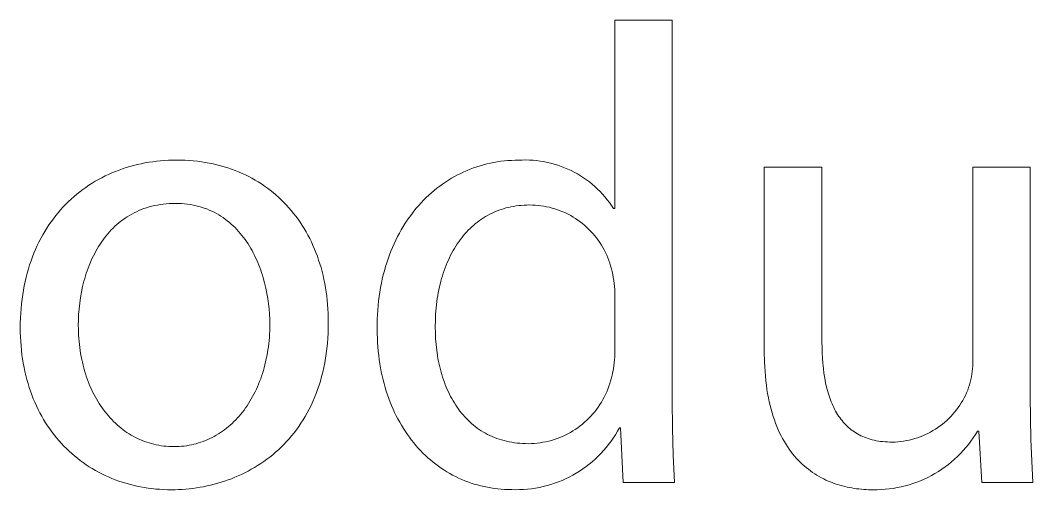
# Model space of a CAD drawing. Header units: millimetres. Extents: x 1102 to 5170, y 19 to 2862.
# Drawn here: x 3704.4 to 3767.7, y 198.1 to 227.5 of the extents above; entities that cross this region are included whole.
import ezdxf

# ---------------------------------------------------------------- set-up
doc = ezdxf.new("R2010")
doc.units = ezdxf.units.MM
doc.header["$MEASUREMENT"] = 0
doc.layers.add('Domyślny', color=7, linetype='Continuous', true_color=0x000000)

msp = doc.modelspace()

# ---------------------------------------------------------------- linework, layer by layer
at = {"layer": 'Domyślny', "color": 18, "lineweight": 15, "true_color": 0x000000}
for p, q in [((3741.585, 215.686), (3741.585, 227.458)), ((3741.585, 227.458), (3745.175, 227.458)), ((3745.175, 227.458), (3745.175, 203.643)), ((3711.492, 218.373), (3711.726, 218.431)), ((3711.726, 218.431), (3711.963, 218.484)), ((3711.963, 218.484), (3712.201, 218.531)), ((3712.201, 218.531), (3712.442, 218.573)), ((3712.442, 218.573), (3712.686, 218.61)), ((3712.686, 218.61), (3712.931, 218.64)), ((3712.931, 218.64), (3713.178, 218.666)), ((3713.178, 218.666), (3713.427, 218.685)), ((3713.427, 218.685), (3713.678, 218.7)), ((3713.678, 218.7), (3713.931, 218.708)), ((3713.931, 218.708), (3714.185, 218.711)), ((3714.185, 218.711), (3714.449, 218.708)), ((3714.449, 218.708), (3714.711, 218.699)), ((3714.711, 218.699), (3714.969, 218.684)), ((3714.969, 218.684), (3715.225, 218.663)), ((3715.225, 218.663), (3715.478, 218.636)), ((3715.478, 218.636), (3715.728, 218.604)), ((3715.728, 218.604), (3715.975, 218.566)), ((3715.975, 218.566), (3716.218, 218.522)), ((3716.218, 218.522), (3716.459, 218.473)), ((3716.459, 218.473), (3716.697, 218.418)), ((3733.377, 218.417), (3733.589, 218.472)), ((3733.589, 218.472), (3733.803, 218.521)), ((3733.803, 218.521), (3734.019, 218.564)), ((3734.019, 218.564), (3734.236, 218.602)), ((3734.236, 218.602), (3734.455, 218.634)), ((3734.455, 218.634), (3734.675, 218.66)), ((3734.675, 218.66), (3734.897, 218.68)), ((3734.897, 218.68), (3735.12, 218.695)), ((3735.12, 218.695), (3735.345, 218.704)), ((3735.345, 218.704), (3735.57, 218.707)), ((3735.57, 218.707), (3735.795, 218.716)), ((3735.795, 218.716), (3736.02, 218.718)), ((3736.02, 218.718), (3736.245, 218.713)), ((3736.245, 218.713), (3736.47, 218.699)), ((3736.47, 218.699), (3736.694, 218.678)), ((3736.694, 218.678), (3736.918, 218.649)), ((3736.918, 218.649), (3737.14, 218.613)), ((3737.14, 218.613), (3737.361, 218.569)), ((3737.361, 218.569), (3737.58, 218.517)), ((3737.58, 218.517), (3737.798, 218.458)), ((3737.798, 218.458), (3738.013, 218.392)), ((3709.713, 217.716), (3709.926, 217.817)), ((3709.926, 217.817), (3710.141, 217.912)), ((3710.141, 217.912), (3710.36, 218.002)), ((3710.36, 218.002), (3710.581, 218.087)), ((3710.581, 218.087), (3710.805, 218.167)), ((3710.805, 218.167), (3711.031, 218.241)), ((3711.031, 218.241), (3711.26, 218.31)), ((3711.26, 218.31), (3711.492, 218.373)), ((3716.697, 218.418), (3716.932, 218.357)), ((3716.932, 218.357), (3717.163, 218.291)), ((3717.163, 218.291), (3717.391, 218.22)), ((3717.391, 218.22), (3717.616, 218.143)), ((3717.616, 218.143), (3717.838, 218.061)), ((3717.838, 218.061), (3718.056, 217.973)), ((3718.056, 217.973), (3718.271, 217.881)), ((3718.271, 217.881), (3718.482, 217.783)), ((3731.753, 217.783), (3731.948, 217.881)), ((3731.948, 217.881), (3732.146, 217.974)), ((3732.146, 217.974), (3732.346, 218.061)), ((3732.346, 218.061), (3732.548, 218.143)), ((3732.548, 218.143), (3732.752, 218.22)), ((3732.752, 218.22), (3732.958, 218.291)), ((3732.958, 218.291), (3733.167, 218.357)), ((3733.167, 218.357), (3733.377, 218.417)), ((3738.013, 218.392), (3738.225, 218.318)), ((3738.225, 218.318), (3738.436, 218.237)), ((3738.436, 218.237), (3738.643, 218.149)), ((3738.643, 218.149), (3738.847, 218.053)), ((3738.847, 218.053), (3739.048, 217.951)), ((3739.048, 217.951), (3739.245, 217.842)), ((3739.245, 217.842), (3739.438, 217.727)), ((3750.932, 206.721), (3750.932, 218.262)), ((3750.932, 218.262), (3754.536, 218.262)), ((3754.536, 218.262), (3754.536, 207.344)), ((3763.978, 206.165), (3763.978, 218.262)), ((3763.978, 218.262), (3767.554, 218.262)), ((3767.554, 218.262), (3767.554, 203.916)), ((3708.697, 217.136), (3708.894, 217.263)), ((3708.894, 217.263), (3709.094, 217.384)), ((3709.094, 217.384), (3709.297, 217.5)), ((3709.297, 217.5), (3709.504, 217.61)), ((3709.504, 217.61), (3709.713, 217.716)), ((3718.482, 217.783), (3718.69, 217.68)), ((3718.69, 217.68), (3718.894, 217.572)), ((3718.894, 217.572), (3719.094, 217.459)), ((3719.094, 217.459), (3719.291, 217.341)), ((3719.291, 217.341), (3719.485, 217.218)), ((3719.485, 217.218), (3719.674, 217.09)), ((3730.638, 217.084), (3730.817, 217.214)), ((3730.817, 217.214), (3730.998, 217.338)), ((3730.998, 217.338), (3731.183, 217.457)), ((3731.183, 217.457), (3731.371, 217.571)), ((3731.371, 217.571), (3731.561, 217.679)), ((3731.561, 217.679), (3731.753, 217.783)), ((3739.438, 217.727), (3739.627, 217.604)), ((3739.627, 217.604), (3739.812, 217.476)), ((3739.812, 217.476), (3739.992, 217.341)), ((3739.992, 217.341), (3740.168, 217.2)), ((3740.168, 217.2), (3740.339, 217.053)), ((3707.767, 216.43), (3707.945, 216.581)), ((3707.945, 216.581), (3708.128, 216.728)), ((3708.128, 216.728), (3708.314, 216.869)), ((3708.314, 216.869), (3708.504, 217.005)), ((3708.504, 217.005), (3708.697, 217.136)), ((3719.674, 217.09), (3719.86, 216.957)), ((3719.86, 216.957), (3720.042, 216.82)), ((3720.042, 216.82), (3720.22, 216.678)), ((3720.22, 216.678), (3720.394, 216.531)), ((3720.394, 216.531), (3720.564, 216.38)), ((3729.952, 216.517), (3730.119, 216.666)), ((3730.119, 216.666), (3730.288, 216.811)), ((3730.288, 216.811), (3730.461, 216.95)), ((3730.461, 216.95), (3730.638, 217.084)), ((3740.339, 217.053), (3740.504, 216.9)), ((3740.504, 216.9), (3740.664, 216.742)), ((3740.664, 216.742), (3740.819, 216.578)), ((3740.819, 216.578), (3740.968, 216.409)), ((3707.089, 215.777), (3707.253, 215.947)), ((3707.253, 215.947), (3707.42, 216.113)), ((3707.42, 216.113), (3707.591, 216.274)), ((3707.591, 216.274), (3707.767, 216.43)), ((3712.978, 215.902), (3712.802, 215.867)), ((3713.157, 215.932), (3712.978, 215.902)), ((3713.339, 215.957), (3713.157, 215.932)), ((3713.525, 215.976), (3713.339, 215.957)), ((3713.715, 215.99), (3713.525, 215.976)), ((3713.908, 215.999), (3713.715, 215.99)), ((3714.104, 216.001), (3713.908, 215.999)), ((3714.301, 215.998), (3714.104, 216.001)), ((3714.494, 215.989), (3714.301, 215.998)), ((3714.683, 215.974), (3714.494, 215.989)), ((3714.869, 215.953), (3714.683, 215.974)), ((3715.051, 215.927), (3714.869, 215.953)), ((3715.229, 215.894), (3715.051, 215.927)), ((3715.404, 215.857), (3715.229, 215.894)), ((3720.564, 216.38), (3720.73, 216.224)), ((3720.73, 216.224), (3720.892, 216.063)), ((3720.892, 216.063), (3721.05, 215.898)), ((3721.05, 215.898), (3721.204, 215.729)), ((3729.318, 215.87), (3729.472, 216.039)), ((3729.472, 216.039), (3729.628, 216.203)), ((3729.628, 216.203), (3729.788, 216.363)), ((3729.788, 216.363), (3729.952, 216.517)), ((3736.075, 215.9), (3735.905, 215.893)), ((3736.247, 215.903), (3736.075, 215.9)), ((3736.427, 215.9), (3736.247, 215.903)), ((3736.606, 215.892), (3736.427, 215.9)), ((3740.968, 216.409), (3741.111, 216.235)), ((3741.111, 216.235), (3741.248, 216.057)), ((3741.248, 216.057), (3741.379, 215.874)), ((3706.624, 215.236), (3706.775, 215.421)), ((3706.775, 215.421), (3706.93, 215.601)), ((3706.93, 215.601), (3707.089, 215.777)), ((3711.373, 215.333), (3711.23, 215.252)), ((3711.518, 215.411), (3711.373, 215.333)), ((3711.667, 215.484), (3711.518, 215.411)), ((3711.819, 215.553), (3711.667, 215.484)), ((3711.974, 215.617), (3711.819, 215.553)), ((3712.133, 215.676), (3711.974, 215.617)), ((3712.295, 215.731), (3712.133, 215.676)), ((3712.461, 215.781), (3712.295, 215.731)), ((3712.63, 215.827), (3712.461, 215.781)), ((3712.802, 215.867), (3712.63, 215.827)), ((3715.575, 215.813), (3715.404, 215.857)), ((3715.743, 215.765), (3715.575, 215.813)), ((3715.906, 215.711), (3715.743, 215.765)), ((3716.067, 215.653), (3715.906, 215.711)), ((3716.224, 215.589), (3716.067, 215.653)), ((3716.377, 215.521), (3716.224, 215.589)), ((3716.527, 215.448), (3716.377, 215.521)), ((3716.673, 215.371), (3716.527, 215.448)), ((3716.816, 215.289), (3716.673, 215.371)), ((3716.955, 215.203), (3716.816, 215.289)), ((3721.204, 215.729), (3721.353, 215.555)), ((3721.353, 215.555), (3721.499, 215.377)), ((3721.499, 215.377), (3721.64, 215.195)), ((3728.742, 215.147), (3728.88, 215.335)), ((3728.88, 215.335), (3729.023, 215.518)), ((3729.023, 215.518), (3729.169, 215.697)), ((3729.169, 215.697), (3729.318, 215.87)), ((3733.766, 215.324), (3733.632, 215.252)), ((3733.904, 215.392), (3733.766, 215.324)), ((3734.044, 215.457), (3733.904, 215.392)), ((3734.186, 215.517), (3734.044, 215.457)), ((3734.33, 215.573), (3734.186, 215.517)), ((3734.477, 215.624), (3734.33, 215.573)), ((3734.627, 215.672), (3734.477, 215.624)), ((3734.778, 215.715), (3734.627, 215.672)), ((3734.932, 215.754), (3734.778, 215.715)), ((3735.089, 215.788), (3734.932, 215.754)), ((3735.248, 215.818), (3735.089, 215.788)), ((3735.409, 215.844), (3735.248, 215.818)), ((3735.572, 215.865), (3735.409, 215.844)), ((3735.737, 215.881), (3735.572, 215.865)), ((3735.905, 215.893), (3735.737, 215.881)), ((3736.784, 215.877), (3736.606, 215.892)), ((3736.962, 215.856), (3736.784, 215.877)), ((3737.14, 215.829), (3736.962, 215.856)), ((3737.316, 215.797), (3737.14, 215.829)), ((3737.491, 215.758), (3737.316, 215.797)), ((3737.665, 215.713), (3737.491, 215.758)), ((3737.837, 215.662), (3737.665, 215.713)), ((3738.007, 215.606), (3737.837, 215.662)), ((3738.175, 215.544), (3738.007, 215.606)), ((3738.341, 215.476), (3738.175, 215.544)), ((3738.504, 215.402), (3738.341, 215.476)), ((3738.665, 215.323), (3738.504, 215.402)), ((3738.823, 215.239), (3738.665, 215.323)), ((3741.379, 215.874), (3741.504, 215.686)), ((3741.504, 215.686), (3741.585, 215.686)), ((3706.063, 214.448), (3706.197, 214.652)), ((3706.197, 214.652), (3706.335, 214.851)), ((3706.335, 214.851), (3706.477, 215.046)), ((3706.477, 215.046), (3706.624, 215.236)), ((3710.446, 214.678), (3710.326, 214.57)), ((3710.568, 214.784), (3710.446, 214.678)), ((3710.694, 214.885), (3710.568, 214.784)), ((3710.823, 214.983), (3710.694, 214.885)), ((3710.956, 215.076), (3710.823, 214.983)), ((3711.091, 215.166), (3710.956, 215.076)), ((3711.23, 215.252), (3711.091, 215.166)), ((3717.091, 215.112), (3716.955, 215.203)), ((3717.223, 215.018), (3717.091, 215.112)), ((3717.353, 214.92), (3717.223, 215.018)), ((3717.479, 214.817), (3717.353, 214.92)), ((3717.601, 214.711), (3717.479, 214.817)), ((3717.72, 214.602), (3717.601, 214.711)), ((3721.64, 215.195), (3721.777, 215.008)), ((3721.777, 215.008), (3721.909, 214.818)), ((3721.909, 214.818), (3722.037, 214.623)), ((3728.35, 214.556), (3728.477, 214.758)), ((3728.477, 214.758), (3728.607, 214.955)), ((3728.607, 214.955), (3728.742, 215.147)), ((3732.758, 214.64), (3732.643, 214.537)), ((3732.875, 214.738), (3732.758, 214.64)), ((3732.995, 214.833), (3732.875, 214.738)), ((3733.117, 214.925), (3732.995, 214.833)), ((3733.242, 215.012), (3733.117, 214.925)), ((3733.369, 215.096), (3733.242, 215.012)), ((3733.499, 215.176), (3733.369, 215.096)), ((3733.632, 215.252), (3733.499, 215.176)), ((3738.978, 215.149), (3738.823, 215.239)), ((3739.13, 215.054), (3738.978, 215.149)), ((3739.279, 214.954), (3739.13, 215.054)), ((3739.424, 214.849), (3739.279, 214.954)), ((3739.566, 214.738), (3739.424, 214.849)), ((3739.703, 214.624), (3739.566, 214.738)), ((3705.691, 213.809), (3705.81, 214.027)), ((3705.81, 214.027), (3705.934, 214.24)), ((3705.934, 214.24), (3706.063, 214.448)), ((3709.88, 214.102), (3709.777, 213.976)), ((3709.987, 214.224), (3709.88, 214.102)), ((3710.097, 214.342), (3709.987, 214.224)), ((3710.21, 214.458), (3710.097, 214.342)), ((3710.326, 214.57), (3710.21, 214.458)), ((3717.836, 214.488), (3717.72, 214.602)), ((3717.949, 214.372), (3717.836, 214.488)), ((3718.058, 214.252), (3717.949, 214.372)), ((3718.164, 214.129), (3718.058, 214.252)), ((3718.267, 214.003), (3718.164, 214.129)), ((3718.367, 213.874), (3718.267, 214.003)), ((3722.037, 214.623), (3722.161, 214.424)), ((3722.161, 214.424), (3722.28, 214.221)), ((3722.28, 214.221), (3722.394, 214.014)), ((3722.394, 214.014), (3722.504, 213.803)), ((3727.995, 213.924), (3728.109, 214.139)), ((3728.109, 214.139), (3728.228, 214.35)), ((3728.228, 214.35), (3728.35, 214.556)), ((3732.211, 214.093), (3732.109, 213.974)), ((3732.315, 214.209), (3732.211, 214.093)), ((3732.422, 214.322), (3732.315, 214.209)), ((3732.531, 214.431), (3732.422, 214.322)), ((3732.643, 214.537), (3732.531, 214.431)), ((3739.837, 214.504), (3739.703, 214.624)), ((3739.966, 214.38), (3739.837, 214.504)), ((3740.092, 214.252), (3739.966, 214.38)), ((3740.212, 214.119), (3740.092, 214.252)), ((3740.329, 213.983), (3740.212, 214.119)), ((3705.466, 213.36), (3705.576, 213.587)), ((3705.576, 213.587), (3705.691, 213.809)), ((3709.393, 213.447), (3709.305, 213.308)), ((3709.484, 213.583), (3709.393, 213.447)), ((3709.579, 213.717), (3709.484, 213.583)), ((3709.676, 213.848), (3709.579, 213.717)), ((3709.777, 213.976), (3709.676, 213.848)), ((3718.463, 213.743), (3718.367, 213.874)), ((3718.557, 213.609), (3718.463, 213.743)), ((3718.647, 213.472), (3718.557, 213.609)), ((3718.734, 213.332), (3718.647, 213.472)), ((3722.504, 213.803), (3722.609, 213.589)), ((3722.609, 213.589), (3722.71, 213.37)), ((3722.71, 213.37), (3722.805, 213.148)), ((3727.68, 213.252), (3727.78, 213.48)), ((3727.78, 213.48), (3727.886, 213.704)), ((3727.886, 213.704), (3727.995, 213.924)), ((3731.73, 213.463), (3731.642, 213.328)), ((3731.821, 213.596), (3731.73, 213.463)), ((3731.914, 213.725), (3731.821, 213.596)), ((3732.01, 213.851), (3731.914, 213.725)), ((3732.109, 213.974), (3732.01, 213.851)), ((3740.44, 213.843), (3740.329, 213.983)), ((3740.547, 213.698), (3740.44, 213.843)), ((3740.648, 213.551), (3740.547, 213.698)), ((3740.745, 213.4), (3740.648, 213.551)), ((3740.836, 213.245), (3740.745, 213.4)), ((3705.167, 212.653), (3705.262, 212.893)), ((3705.262, 212.893), (3705.361, 213.129)), ((3705.361, 213.129), (3705.466, 213.36)), ((3709.059, 212.875), (3708.983, 212.726)), ((3709.138, 213.021), (3709.059, 212.875)), ((3709.22, 213.166), (3709.138, 213.021)), ((3709.305, 213.308), (3709.22, 213.166)), ((3718.818, 213.191), (3718.734, 213.332)), ((3718.9, 213.047), (3718.818, 213.191)), ((3718.978, 212.901), (3718.9, 213.047)), ((3719.052, 212.753), (3718.978, 212.901)), ((3719.124, 212.603), (3719.052, 212.753)), ((3722.805, 213.148), (3722.896, 212.922)), ((3722.896, 212.922), (3722.983, 212.693)), ((3727.405, 212.54), (3727.492, 212.782)), ((3727.492, 212.782), (3727.583, 213.019)), ((3727.583, 213.019), (3727.68, 213.252)), ((3731.318, 212.756), (3731.244, 212.606)), ((3731.395, 212.903), (3731.318, 212.756)), ((3731.474, 213.048), (3731.395, 212.903)), ((3731.557, 213.189), (3731.474, 213.048)), ((3731.642, 213.328), (3731.557, 213.189)), ((3740.922, 213.088), (3740.836, 213.245)), ((3741.003, 212.928), (3740.922, 213.088)), ((3741.078, 212.765), (3741.003, 212.928)), ((3741.148, 212.6), (3741.078, 212.765)), ((3704.914, 211.906), (3704.993, 212.159)), ((3704.993, 212.159), (3705.077, 212.408)), ((3705.077, 212.408), (3705.167, 212.653)), ((3708.71, 212.109), (3708.649, 211.951)), ((3708.774, 212.266), (3708.71, 212.109)), ((3708.841, 212.422), (3708.774, 212.266)), ((3708.911, 212.575), (3708.841, 212.422)), ((3708.983, 212.726), (3708.911, 212.575)), ((3719.193, 212.452), (3719.124, 212.603)), ((3719.259, 212.299), (3719.193, 212.452)), ((3719.323, 212.144), (3719.259, 212.299)), ((3719.383, 211.988), (3719.323, 212.144)), ((3722.983, 212.693), (3723.064, 212.46)), ((3723.064, 212.46), (3723.14, 212.223)), ((3723.14, 212.223), (3723.212, 211.983)), ((3727.246, 212.045), (3727.323, 212.295)), ((3727.323, 212.295), (3727.405, 212.54)), ((3731.039, 212.139), (3730.976, 211.978)), ((3731.105, 212.297), (3731.039, 212.139)), ((3731.173, 212.453), (3731.105, 212.297)), ((3731.244, 212.606), (3731.173, 212.453)), ((3741.211, 212.433), (3741.148, 212.6)), ((3741.27, 212.263), (3741.211, 212.433)), ((3741.322, 212.092), (3741.27, 212.263)), ((3704.772, 211.386), (3704.84, 211.648)), ((3704.84, 211.648), (3704.914, 211.906)), ((3708.484, 211.464), (3708.435, 211.299)), ((3708.536, 211.628), (3708.484, 211.464)), ((3708.591, 211.79), (3708.536, 211.628)), ((3708.649, 211.951), (3708.591, 211.79)), ((3719.44, 211.831), (3719.383, 211.988)), ((3719.494, 211.672), (3719.44, 211.831)), ((3719.546, 211.513), (3719.494, 211.672)), ((3719.595, 211.352), (3719.546, 211.513)), ((3723.212, 211.983), (3723.278, 211.739)), ((3723.278, 211.739), (3723.339, 211.492)), ((3723.339, 211.492), (3723.396, 211.242)), ((3727.045, 211.271), (3727.107, 211.533)), ((3727.107, 211.533), (3727.174, 211.791)), ((3727.174, 211.791), (3727.246, 212.045)), ((3730.806, 211.479), (3730.755, 211.308)), ((3730.86, 211.648), (3730.806, 211.479)), ((3730.917, 211.814), (3730.86, 211.648)), ((3730.976, 211.978), (3730.917, 211.814)), ((3741.368, 211.918), (3741.322, 212.092)), ((3741.409, 211.744), (3741.368, 211.918)), ((3741.453, 211.559), (3741.409, 211.744)), ((3741.49, 211.373), (3741.453, 211.559)), ((3704.601, 210.574), (3704.653, 210.849)), ((3704.653, 210.849), (3704.71, 211.12)), ((3704.71, 211.12), (3704.772, 211.386)), ((3708.346, 210.965), (3708.305, 210.796)), ((3708.389, 211.132), (3708.346, 210.965)), ((3708.435, 211.299), (3708.389, 211.132)), ((3719.684, 211.029), (3719.595, 211.352)), ((3719.762, 210.704), (3719.684, 211.029)), ((3723.396, 211.242), (3723.447, 210.988)), ((3723.447, 210.988), (3723.493, 210.731)), ((3726.937, 210.734), (3726.988, 211.004)), ((3726.988, 211.004), (3727.045, 211.271)), ((3730.662, 210.958), (3730.62, 210.78)), ((3730.707, 211.134), (3730.662, 210.958)), ((3730.755, 211.308), (3730.707, 211.134)), ((3741.522, 211.186), (3741.49, 211.373)), ((3741.547, 210.998), (3741.522, 211.186)), ((3741.566, 210.809), (3741.547, 210.998)), ((3704.516, 210.012), (3704.556, 210.295)), ((3704.556, 210.295), (3704.601, 210.574)), ((3708.233, 210.455), (3708.172, 210.11)), ((3708.305, 210.796), (3708.233, 210.455)), ((3719.829, 210.377), (3719.762, 210.704)), ((3719.885, 210.05), (3719.829, 210.377)), ((3723.493, 210.731), (3723.533, 210.471)), ((3723.533, 210.471), (3723.569, 210.208)), ((3723.569, 210.208), (3723.599, 209.941)), ((3726.85, 210.182), (3726.891, 210.46)), ((3726.891, 210.46), (3726.937, 210.734)), ((3730.513, 210.232), (3730.483, 210.045)), ((3730.546, 210.417), (3730.513, 210.232)), ((3730.582, 210.599), (3730.546, 210.417)), ((3730.62, 210.78), (3730.582, 210.599)), ((3741.579, 210.62), (3741.566, 210.809)), ((3741.585, 210.43), (3741.579, 210.62)), ((3741.585, 210.24), (3741.585, 210.43)), ((3741.585, 206.813), (3741.585, 210.24)), ((3704.454, 209.433), (3704.482, 209.724)), ((3704.482, 209.724), (3704.516, 210.012)), ((3708.122, 209.763), (3708.084, 209.414)), ((3708.172, 210.11), (3708.122, 209.763)), ((3719.93, 209.724), (3719.885, 210.05)), ((3719.966, 209.399), (3719.93, 209.724)), ((3723.599, 209.941), (3723.624, 209.672)), ((3723.624, 209.672), (3723.643, 209.399)), ((3726.762, 209.324), (3726.785, 209.614)), ((3726.785, 209.614), (3726.815, 209.9)), ((3726.815, 209.9), (3726.85, 210.182)), ((3730.456, 209.856), (3730.412, 209.472)), ((3730.483, 210.045), (3730.456, 209.856)), ((3704.417, 208.837), (3704.433, 209.137)), ((3704.433, 209.137), (3704.454, 209.433)), ((3708.057, 209.063), (3708.04, 208.712)), ((3708.084, 209.414), (3708.057, 209.063)), ((3719.991, 209.076), (3719.966, 209.399)), ((3720.005, 208.757), (3719.991, 209.076)), ((3723.643, 209.399), (3723.657, 209.124)), ((3723.657, 209.124), (3723.665, 208.845)), ((3726.731, 208.733), (3726.743, 209.03)), ((3726.743, 209.03), (3726.762, 209.324)), ((3730.38, 209.08), (3730.361, 208.681)), ((3730.412, 209.472), (3730.38, 209.08)), ((3704.404, 208.226), (3704.408, 208.534)), ((3704.408, 208.534), (3704.417, 208.837)), ((3708.04, 208.712), (3708.035, 208.361)), ((3708.035, 208.361), (3708.037, 208.16)), ((3720.01, 208.442), (3720.005, 208.757)), ((3720.008, 208.235), (3720.01, 208.442)), ((3723.668, 208.564), (3723.664, 208.226)), ((3723.665, 208.845), (3723.668, 208.564)), ((3726.724, 208.127), (3726.725, 208.432)), ((3726.725, 208.432), (3726.731, 208.733)), ((3730.361, 208.681), (3730.355, 208.276)), ((3704.407, 207.936), (3704.404, 208.226)), ((3704.416, 207.65), (3704.407, 207.936)), ((3708.037, 208.16), (3708.042, 207.96)), ((3708.042, 207.96), (3708.051, 207.762)), ((3708.051, 207.762), (3708.064, 207.566)), ((3719.981, 207.624), (3719.994, 207.826)), ((3719.994, 207.826), (3720.003, 208.03)), ((3720.003, 208.03), (3720.008, 208.235)), ((3723.653, 207.893), (3723.635, 207.566)), ((3723.664, 208.226), (3723.653, 207.893)), ((3726.727, 207.847), (3726.724, 208.127)), ((3726.735, 207.57), (3726.727, 207.847)), ((3730.355, 208.276), (3730.36, 207.904)), ((3730.36, 207.904), (3730.377, 207.537)), ((3704.431, 207.367), (3704.416, 207.65)), ((3704.452, 207.087), (3704.431, 207.367)), ((3704.478, 206.811), (3704.452, 207.087)), ((3708.064, 207.566), (3708.08, 207.372)), ((3708.08, 207.372), (3708.099, 207.179)), ((3708.099, 207.179), (3708.122, 206.988)), ((3719.893, 206.838), (3719.92, 207.031)), ((3719.92, 207.031), (3719.944, 207.227)), ((3719.944, 207.227), (3719.964, 207.425)), ((3719.964, 207.425), (3719.981, 207.624)), ((3723.61, 207.246), (3723.578, 206.931)), ((3723.635, 207.566), (3723.61, 207.246)), ((3726.748, 207.296), (3726.735, 207.57)), ((3726.766, 207.025), (3726.748, 207.296)), ((3730.377, 207.537), (3730.406, 207.175)), ((3730.406, 207.175), (3730.445, 206.819)), ((3754.536, 207.344), (3754.539, 206.997)), ((3704.511, 206.539), (3704.478, 206.811)), ((3704.548, 206.27), (3704.511, 206.539)), ((3708.122, 206.988), (3708.148, 206.799)), ((3708.148, 206.799), (3708.178, 206.612)), ((3708.178, 206.612), (3708.211, 206.427)), ((3708.211, 206.427), (3708.247, 206.244)), ((3719.791, 206.271), (3719.828, 206.457)), ((3719.828, 206.457), (3719.862, 206.647)), ((3719.862, 206.647), (3719.893, 206.838)), ((3723.539, 206.622), (3723.494, 206.319)), ((3723.578, 206.931), (3723.539, 206.622)), ((3726.79, 206.757), (3726.766, 207.025)), ((3726.818, 206.493), (3726.79, 206.757)), ((3726.852, 206.231), (3726.818, 206.493)), ((3730.445, 206.819), (3730.497, 206.468)), ((3730.497, 206.468), (3730.526, 206.294)), ((3741.569, 206.228), (3741.581, 206.423)), ((3741.581, 206.423), (3741.586, 206.618)), ((3741.586, 206.618), (3741.585, 206.813)), ((3750.943, 206.088), (3750.932, 206.721)), ((3754.539, 206.997), (3754.549, 206.657)), ((3754.549, 206.657), (3754.566, 206.325)), ((3704.592, 206.005), (3704.548, 206.27)), ((3704.641, 205.744), (3704.592, 206.005)), ((3708.247, 206.244), (3708.287, 206.063)), ((3708.287, 206.063), (3708.33, 205.884)), ((3708.33, 205.884), (3708.376, 205.707)), ((3719.659, 205.724), (3719.706, 205.904)), ((3719.706, 205.904), (3719.75, 206.086)), ((3719.75, 206.086), (3719.791, 206.271)), ((3723.442, 206.022), (3723.383, 205.731)), ((3723.494, 206.319), (3723.442, 206.022)), ((3726.891, 205.973), (3726.852, 206.231)), ((3726.934, 205.718), (3726.891, 205.973)), ((3730.526, 206.294), (3730.559, 206.123)), ((3730.559, 206.123), (3730.595, 205.953)), ((3730.595, 205.953), (3730.633, 205.785)), ((3730.633, 205.785), (3730.674, 205.619)), ((3741.493, 205.649), (3741.525, 205.841)), ((3741.525, 205.841), (3741.55, 206.034)), ((3741.55, 206.034), (3741.569, 206.228)), ((3750.956, 205.783), (3750.943, 206.088)), ((3750.975, 205.485), (3750.956, 205.783)), ((3754.566, 206.325), (3754.591, 206.001)), ((3754.591, 206.001), (3754.623, 205.685)), ((3763.955, 205.653), (3763.968, 205.823)), ((3763.968, 205.823), (3763.976, 205.994)), ((3763.976, 205.994), (3763.978, 206.165)), ((3704.695, 205.486), (3704.641, 205.744)), ((3704.755, 205.232), (3704.695, 205.486)), ((3704.82, 204.982), (3704.755, 205.232)), ((3708.376, 205.707), (3708.425, 205.533)), ((3708.425, 205.533), (3708.477, 205.361)), ((3708.477, 205.361), (3708.533, 205.191)), ((3708.533, 205.191), (3708.591, 205.023)), ((3719.438, 205.03), (3719.498, 205.2)), ((3719.498, 205.2), (3719.555, 205.372)), ((3719.555, 205.372), (3719.608, 205.547)), ((3719.608, 205.547), (3719.659, 205.724)), ((3723.247, 205.165), (3723.17, 204.892)), ((3723.318, 205.445), (3723.247, 205.165)), ((3723.383, 205.731), (3723.318, 205.445)), ((3726.982, 205.466), (3726.934, 205.718)), ((3727.035, 205.218), (3726.982, 205.466)), ((3727.093, 204.973), (3727.035, 205.218)), ((3730.674, 205.619), (3730.718, 205.455)), ((3730.718, 205.455), (3730.765, 205.292)), ((3730.765, 205.292), (3730.815, 205.132)), ((3730.815, 205.132), (3730.867, 204.974)), ((3741.369, 205.09), (3741.409, 205.268)), ((3741.409, 205.268), (3741.454, 205.458)), ((3741.454, 205.458), (3741.493, 205.649)), ((3750.998, 205.195), (3750.975, 205.485)), ((3751.026, 204.911), (3750.998, 205.195)), ((3754.623, 205.685), (3754.662, 205.377)), ((3754.662, 205.377), (3754.709, 205.077)), ((3763.847, 204.978), (3763.882, 205.145)), ((3763.882, 205.145), (3763.912, 205.314)), ((3763.912, 205.314), (3763.936, 205.483)), ((3763.936, 205.483), (3763.955, 205.653)), ((3704.89, 204.735), (3704.82, 204.982)), ((3704.965, 204.493), (3704.89, 204.735)), ((3708.591, 205.023), (3708.653, 204.858)), ((3708.653, 204.858), (3708.717, 204.696)), ((3708.717, 204.696), (3708.785, 204.536)), ((3708.785, 204.536), (3708.855, 204.379)), ((3719.168, 204.378), (3719.24, 204.537)), ((3719.24, 204.537), (3719.309, 204.698)), ((3719.309, 204.698), (3719.375, 204.863)), ((3719.375, 204.863), (3719.438, 205.03)), ((3723.087, 204.623), (3722.999, 204.361)), ((3723.17, 204.892), (3723.087, 204.623)), ((3727.155, 204.732), (3727.093, 204.973)), ((3727.222, 204.494), (3727.155, 204.732)), ((3730.867, 204.974), (3730.923, 204.817)), ((3730.923, 204.817), (3730.981, 204.663)), ((3730.981, 204.663), (3731.042, 204.512)), ((3731.042, 204.512), (3731.106, 204.362)), ((3741.15, 204.392), (3741.213, 204.564)), ((3741.213, 204.564), (3741.271, 204.737)), ((3741.271, 204.737), (3741.323, 204.913)), ((3741.323, 204.913), (3741.369, 205.09)), ((3751.06, 204.635), (3751.026, 204.911)), ((3751.098, 204.366), (3751.06, 204.635)), ((3754.709, 205.077), (3754.764, 204.786)), ((3754.764, 204.786), (3754.827, 204.505)), ((3754.827, 204.505), (3754.862, 204.367)), ((3763.709, 204.484), (3763.76, 204.647)), ((3763.76, 204.647), (3763.806, 204.812)), ((3763.806, 204.812), (3763.847, 204.978)), ((3705.046, 204.254), (3704.965, 204.493)), ((3705.131, 204.019), (3705.046, 204.254)), ((3705.222, 203.788), (3705.131, 204.019)), ((3708.855, 204.379), (3708.928, 204.224)), ((3708.928, 204.224), (3709.004, 204.072)), ((3709.004, 204.072), (3709.083, 203.923)), ((3709.083, 203.923), (3709.165, 203.776)), ((3718.852, 203.77), (3718.935, 203.918)), ((3718.935, 203.918), (3719.016, 204.068)), ((3719.016, 204.068), (3719.094, 204.221)), ((3719.094, 204.221), (3719.168, 204.378)), ((3722.904, 204.104), (3722.804, 203.853)), ((3722.999, 204.361), (3722.904, 204.104)), ((3727.294, 204.259), (3727.222, 204.494)), ((3727.37, 204.029), (3727.294, 204.259)), ((3727.45, 203.802), (3727.37, 204.029)), ((3731.106, 204.362), (3731.173, 204.215)), ((3731.173, 204.215), (3731.242, 204.071)), ((3731.242, 204.071), (3731.315, 203.928)), ((3731.315, 203.928), (3731.39, 203.789)), ((3740.838, 203.731), (3740.924, 203.892)), ((3740.924, 203.892), (3741.005, 204.056)), ((3741.005, 204.056), (3741.08, 204.223)), ((3741.08, 204.223), (3741.15, 204.392)), ((3751.14, 204.104), (3751.098, 204.366)), ((3751.187, 203.849), (3751.14, 204.104)), ((3754.862, 204.367), (3754.899, 204.232)), ((3754.899, 204.232), (3754.938, 204.1)), ((3754.938, 204.1), (3754.979, 203.969)), ((3754.979, 203.969), (3755.022, 203.842)), ((3763.428, 203.836), (3763.508, 203.996)), ((3763.508, 203.996), (3763.583, 204.158)), ((3763.583, 204.158), (3763.653, 204.323)), ((3763.653, 204.323), (3763.709, 204.484)), ((3767.554, 203.916), (3767.589, 201.233)), ((3705.317, 203.562), (3705.222, 203.788)), ((3705.417, 203.339), (3705.317, 203.562)), ((3705.522, 203.12), (3705.417, 203.339)), ((3709.165, 203.776), (3709.25, 203.633)), ((3709.25, 203.633), (3709.337, 203.492)), ((3709.337, 203.492), (3709.427, 203.354)), ((3709.427, 203.354), (3709.52, 203.22)), ((3718.492, 203.21), (3718.586, 203.346)), ((3718.586, 203.346), (3718.678, 203.484)), ((3718.678, 203.484), (3718.766, 203.626)), ((3718.766, 203.626), (3718.852, 203.77)), ((3722.588, 203.369), (3722.472, 203.135)), ((3722.699, 203.608), (3722.588, 203.369)), ((3722.804, 203.853), (3722.699, 203.608)), ((3727.535, 203.578), (3727.45, 203.802)), ((3727.624, 203.358), (3727.535, 203.578)), ((3727.718, 203.142), (3727.624, 203.358)), ((3731.39, 203.789), (3731.468, 203.652)), ((3731.468, 203.652), (3731.549, 203.518)), ((3731.549, 203.518), (3731.633, 203.386)), ((3731.633, 203.386), (3731.72, 203.257)), ((3731.72, 203.257), (3731.809, 203.131)), ((3740.439, 203.117), (3740.547, 203.266)), ((3740.547, 203.266), (3740.649, 203.417)), ((3740.649, 203.417), (3740.746, 203.572)), ((3740.746, 203.572), (3740.838, 203.731)), ((3745.175, 203.643), (3745.184, 201.944)), ((3751.239, 203.6), (3751.187, 203.849)), ((3751.295, 203.359), (3751.239, 203.6)), ((3751.355, 203.124), (3751.295, 203.359)), ((3755.022, 203.842), (3755.067, 203.716)), ((3755.067, 203.716), (3755.115, 203.593)), ((3755.115, 203.593), (3755.164, 203.473)), ((3755.164, 203.473), (3755.216, 203.355)), ((3755.216, 203.355), (3755.271, 203.24)), ((3755.271, 203.24), (3755.327, 203.127)), ((3763.052, 203.228), (3763.154, 203.375)), ((3763.154, 203.375), (3763.25, 203.525)), ((3763.25, 203.525), (3763.342, 203.679)), ((3763.342, 203.679), (3763.428, 203.836)), ((3705.632, 202.906), (3705.522, 203.12)), ((3705.747, 202.695), (3705.632, 202.906)), ((3705.866, 202.489), (3705.747, 202.695)), ((3709.52, 203.22), (3709.615, 203.088)), ((3709.615, 203.088), (3709.713, 202.959)), ((3709.713, 202.959), (3709.814, 202.834)), ((3709.814, 202.834), (3709.917, 202.712)), ((3709.917, 202.712), (3710.022, 202.593)), ((3717.985, 202.582), (3718.091, 202.701)), ((3718.091, 202.701), (3718.195, 202.824)), ((3718.195, 202.824), (3718.297, 202.949)), ((3718.297, 202.949), (3718.396, 203.078)), ((3718.396, 203.078), (3718.492, 203.21)), ((3722.225, 202.683), (3722.094, 202.466)), ((3722.351, 202.906), (3722.225, 202.683)), ((3722.472, 203.135), (3722.351, 202.906)), ((3727.815, 202.93), (3727.718, 203.142)), ((3727.917, 202.722), (3727.815, 202.93)), ((3728.022, 202.518), (3727.917, 202.722)), ((3731.809, 203.131), (3731.902, 203.008)), ((3731.902, 203.008), (3731.997, 202.888)), ((3731.997, 202.888), (3732.095, 202.771)), ((3732.095, 202.771), (3732.196, 202.658)), ((3732.196, 202.658), (3732.3, 202.547)), ((3739.961, 202.564), (3740.087, 202.696)), ((3740.087, 202.696), (3740.209, 202.833)), ((3740.209, 202.833), (3740.327, 202.973)), ((3740.327, 202.973), (3740.439, 203.117)), ((3751.42, 202.895), (3751.355, 203.124)), ((3751.488, 202.673), (3751.42, 202.895)), ((3751.56, 202.458), (3751.488, 202.673)), ((3755.327, 203.127), (3755.386, 203.017)), ((3755.386, 203.017), (3755.447, 202.91)), ((3755.447, 202.91), (3755.511, 202.806)), ((3755.511, 202.806), (3755.577, 202.704)), ((3755.577, 202.704), (3755.645, 202.605)), ((3755.645, 202.605), (3755.716, 202.508)), ((3762.47, 202.55), (3762.596, 202.677)), ((3762.596, 202.677), (3762.717, 202.809)), ((3762.717, 202.809), (3762.833, 202.945)), ((3762.833, 202.945), (3762.945, 203.084)), ((3762.945, 203.084), (3763.052, 203.228)), ((3705.989, 202.287), (3705.866, 202.489)), ((3706.117, 202.089), (3705.989, 202.287)), ((3706.249, 201.896), (3706.117, 202.089)), ((3710.022, 202.593), (3710.13, 202.477)), ((3710.13, 202.477), (3710.241, 202.365)), ((3710.241, 202.365), (3710.353, 202.256)), ((3710.353, 202.256), (3710.469, 202.151)), ((3710.469, 202.151), (3710.586, 202.049)), ((3710.586, 202.049), (3710.706, 201.95)), ((3717.297, 201.941), (3717.417, 202.039)), ((3717.417, 202.039), (3717.535, 202.14)), ((3717.535, 202.14), (3717.651, 202.245)), ((3717.651, 202.245), (3717.765, 202.354)), ((3717.765, 202.354), (3717.876, 202.466)), ((3717.876, 202.466), (3717.985, 202.582)), ((3721.818, 202.048), (3721.674, 201.848)), ((3721.959, 202.254), (3721.818, 202.048)), ((3722.094, 202.466), (3721.959, 202.254)), ((3728.132, 202.318), (3728.022, 202.518)), ((3728.246, 202.121), (3728.132, 202.318)), ((3728.363, 201.929), (3728.246, 202.121)), ((3732.3, 202.547), (3732.406, 202.439)), ((3732.406, 202.439), (3732.516, 202.335)), ((3732.516, 202.335), (3732.628, 202.234)), ((3732.628, 202.234), (3732.743, 202.137)), ((3732.743, 202.137), (3732.861, 202.043)), ((3732.861, 202.043), (3732.982, 201.952)), ((3739.114, 201.869), (3739.265, 201.972)), ((3739.265, 201.972), (3739.412, 202.081)), ((3739.412, 202.081), (3739.555, 202.195)), ((3739.555, 202.195), (3739.694, 202.313)), ((3739.694, 202.313), (3739.83, 202.436)), ((3739.83, 202.436), (3739.961, 202.564)), ((3751.637, 202.248), (3751.56, 202.458)), ((3751.717, 202.045), (3751.637, 202.248)), ((3751.8, 201.849), (3751.717, 202.045)), ((3755.716, 202.508), (3755.789, 202.415)), ((3755.789, 202.415), (3755.865, 202.325)), ((3755.865, 202.325), (3755.943, 202.237)), ((3755.943, 202.237), (3756.024, 202.152)), ((3756.024, 202.152), (3756.107, 202.07)), ((3756.107, 202.07), (3756.193, 201.992)), ((3756.193, 201.992), (3756.281, 201.916)), ((3761.631, 201.883), (3761.78, 201.982)), ((3761.78, 201.982), (3761.926, 202.086)), ((3761.926, 202.086), (3762.068, 202.195)), ((3762.068, 202.195), (3762.206, 202.308)), ((3762.206, 202.308), (3762.34, 202.427)), ((3762.34, 202.427), (3762.47, 202.55)), ((3706.386, 201.707), (3706.249, 201.896)), ((3706.526, 201.522), (3706.386, 201.707)), ((3706.671, 201.342), (3706.526, 201.522)), ((3706.821, 201.166), (3706.671, 201.342)), ((3710.706, 201.95), (3710.828, 201.856)), ((3710.828, 201.856), (3710.953, 201.765)), ((3710.953, 201.765), (3711.079, 201.677)), ((3711.079, 201.677), (3711.208, 201.594)), ((3711.208, 201.594), (3711.339, 201.514)), ((3711.339, 201.514), (3711.472, 201.438)), ((3711.472, 201.438), (3711.607, 201.366)), ((3711.607, 201.366), (3711.744, 201.298)), ((3716.262, 201.292), (3716.398, 201.36)), ((3716.398, 201.36), (3716.533, 201.431)), ((3716.533, 201.431), (3716.665, 201.506)), ((3716.665, 201.506), (3716.796, 201.586)), ((3716.796, 201.586), (3716.924, 201.669)), ((3716.924, 201.669), (3717.051, 201.756)), ((3717.051, 201.756), (3717.175, 201.846)), ((3717.175, 201.846), (3717.297, 201.941)), ((3721.372, 201.463), (3721.215, 201.278)), ((3721.525, 201.652), (3721.372, 201.463)), ((3721.674, 201.848), (3721.525, 201.652)), ((3728.485, 201.741), (3728.363, 201.929)), ((3728.61, 201.557), (3728.485, 201.741)), ((3728.739, 201.377), (3728.61, 201.557)), ((3728.871, 201.202), (3728.739, 201.377)), ((3732.982, 201.952), (3733.106, 201.865)), ((3733.106, 201.865), (3733.232, 201.782)), ((3733.232, 201.782), (3733.362, 201.703)), ((3733.362, 201.703), (3733.494, 201.627)), ((3733.494, 201.627), (3733.629, 201.555)), ((3733.629, 201.555), (3733.767, 201.487)), ((3733.767, 201.487), (3733.908, 201.423)), ((3733.908, 201.423), (3734.052, 201.363)), ((3734.052, 201.363), (3734.198, 201.307)), ((3737.972, 201.294), (3738.143, 201.359)), ((3738.143, 201.359), (3738.312, 201.43)), ((3738.312, 201.43), (3738.478, 201.507)), ((3738.478, 201.507), (3738.642, 201.589)), ((3738.642, 201.589), (3738.802, 201.677)), ((3738.802, 201.677), (3738.96, 201.77)), ((3738.96, 201.77), (3739.114, 201.869)), ((3741.622, 201.533), (3741.487, 201.325)), ((3741.749, 201.746), (3741.622, 201.533)), ((3741.869, 201.963), (3741.749, 201.746)), ((3741.937, 201.963), (3741.869, 201.963)), ((3742.113, 198.549), (3741.937, 201.963)), ((3745.184, 201.944), (3745.234, 200.246)), ((3751.887, 201.658), (3751.8, 201.849)), ((3751.978, 201.473), (3751.887, 201.658)), ((3752.072, 201.294), (3751.978, 201.473)), ((3756.281, 201.916), (3756.372, 201.843)), ((3756.372, 201.843), (3756.466, 201.773)), ((3756.466, 201.773), (3756.562, 201.707)), ((3756.562, 201.707), (3756.661, 201.643)), ((3756.661, 201.643), (3756.763, 201.583)), ((3756.763, 201.583), (3756.867, 201.526)), ((3756.867, 201.526), (3756.974, 201.472)), ((3756.974, 201.472), (3757.084, 201.421)), ((3757.084, 201.421), (3757.197, 201.374)), ((3757.197, 201.374), (3757.312, 201.33)), ((3760.335, 201.289), (3760.505, 201.343)), ((3760.505, 201.343), (3760.673, 201.404)), ((3760.673, 201.404), (3760.84, 201.47)), ((3760.84, 201.47), (3761.004, 201.541)), ((3761.004, 201.541), (3761.165, 201.618)), ((3761.165, 201.618), (3761.323, 201.701)), ((3761.323, 201.701), (3761.479, 201.79)), ((3761.479, 201.79), (3761.631, 201.883)), ((3763.991, 201.335), (3763.845, 201.128)), ((3764.13, 201.546), (3763.991, 201.335)), ((3764.262, 201.763), (3764.13, 201.546)), ((3764.343, 201.763), (3764.262, 201.763)), ((3764.533, 198.552), (3764.343, 201.763)), ((3706.974, 200.994), (3706.821, 201.166)), ((3707.131, 200.827), (3706.974, 200.994)), ((3707.292, 200.665), (3707.131, 200.827)), ((3711.744, 201.298), (3711.883, 201.234)), ((3711.883, 201.234), (3712.024, 201.174)), ((3712.024, 201.174), (3712.167, 201.118)), ((3712.167, 201.118), (3712.312, 201.067)), ((3712.312, 201.067), (3712.459, 201.019)), ((3712.459, 201.019), (3712.608, 200.976)), ((3712.608, 200.976), (3712.758, 200.937)), ((3712.758, 200.937), (3712.91, 200.903)), ((3712.91, 200.903), (3713.064, 200.873)), ((3713.064, 200.873), (3713.22, 200.847)), ((3713.22, 200.847), (3713.377, 200.826)), ((3713.377, 200.826), (3713.536, 200.81)), ((3713.536, 200.81), (3713.697, 200.798)), ((3713.697, 200.798), (3713.859, 200.791)), ((3713.859, 200.791), (3714.023, 200.788)), ((3714.023, 200.788), (3714.182, 200.791)), ((3714.182, 200.791), (3714.34, 200.798)), ((3714.34, 200.798), (3714.497, 200.809)), ((3714.497, 200.809), (3714.652, 200.826)), ((3714.652, 200.826), (3714.807, 200.846)), ((3714.807, 200.846), (3714.959, 200.872)), ((3714.959, 200.872), (3715.11, 200.901)), ((3715.11, 200.901), (3715.26, 200.935)), ((3715.26, 200.935), (3715.408, 200.973)), ((3715.408, 200.973), (3715.555, 201.016)), ((3715.555, 201.016), (3715.7, 201.063)), ((3715.7, 201.063), (3715.843, 201.114)), ((3715.843, 201.114), (3715.984, 201.169)), ((3715.984, 201.169), (3716.124, 201.229)), ((3716.124, 201.229), (3716.262, 201.292)), ((3720.719, 200.758), (3720.547, 200.595)), ((3720.888, 200.926), (3720.719, 200.758)), ((3721.053, 201.1), (3720.888, 200.926)), ((3721.215, 201.278), (3721.053, 201.1)), ((3729.008, 201.031), (3728.871, 201.202)), ((3729.147, 200.864), (3729.008, 201.031)), ((3729.29, 200.702), (3729.147, 200.864)), ((3729.437, 200.544), (3729.29, 200.702)), ((3734.198, 201.307), (3734.348, 201.255)), ((3734.348, 201.255), (3734.5, 201.207)), ((3734.5, 201.207), (3734.655, 201.164)), ((3734.655, 201.164), (3734.813, 201.124)), ((3734.813, 201.124), (3734.974, 201.09)), ((3734.974, 201.09), (3735.138, 201.059)), ((3735.138, 201.059), (3735.304, 201.034)), ((3735.304, 201.034), (3735.474, 201.012)), ((3735.474, 201.012), (3735.646, 200.996)), ((3735.646, 200.996), (3735.821, 200.984)), ((3735.821, 200.984), (3735.999, 200.977)), ((3735.999, 200.977), (3736.18, 200.974)), ((3736.18, 200.974), (3736.363, 200.978)), ((3736.363, 200.978), (3736.545, 200.989)), ((3736.545, 200.989), (3736.728, 201.006)), ((3736.728, 201.006), (3736.909, 201.029)), ((3736.909, 201.029), (3737.09, 201.058)), ((3737.09, 201.058), (3737.269, 201.093)), ((3737.269, 201.093), (3737.447, 201.134)), ((3737.447, 201.134), (3737.624, 201.182)), ((3737.624, 201.182), (3737.799, 201.235)), ((3737.799, 201.235), (3737.972, 201.294)), ((3741.042, 200.729), (3740.88, 200.541)), ((3741.197, 200.923), (3741.042, 200.729)), ((3741.345, 201.121), (3741.197, 200.923)), ((3741.487, 201.325), (3741.345, 201.121)), ((3752.169, 201.121), (3752.072, 201.294)), ((3752.269, 200.954), (3752.169, 201.121)), ((3752.373, 200.793), (3752.269, 200.954)), ((3752.479, 200.637), (3752.373, 200.793)), ((3757.312, 201.33), (3757.431, 201.289)), ((3757.431, 201.289), (3757.552, 201.252)), ((3757.552, 201.252), (3757.676, 201.218)), ((3757.676, 201.218), (3757.803, 201.188)), ((3757.803, 201.188), (3757.932, 201.161)), ((3757.932, 201.161), (3758.065, 201.137)), ((3758.065, 201.137), (3758.201, 201.117)), ((3758.201, 201.117), (3758.34, 201.101)), ((3758.34, 201.101), (3758.481, 201.088)), ((3758.481, 201.088), (3758.626, 201.079)), ((3758.626, 201.079), (3758.774, 201.073)), ((3758.774, 201.073), (3758.925, 201.072)), ((3758.925, 201.072), (3759.103, 201.077)), ((3759.103, 201.077), (3759.282, 201.089)), ((3759.282, 201.089), (3759.46, 201.107)), ((3759.46, 201.107), (3759.637, 201.132)), ((3759.637, 201.132), (3759.813, 201.162)), ((3759.813, 201.162), (3759.989, 201.198)), ((3759.989, 201.198), (3760.162, 201.241)), ((3760.162, 201.241), (3760.335, 201.289)), ((3763.531, 200.73), (3763.365, 200.54)), ((3763.691, 200.927), (3763.531, 200.73)), ((3763.845, 201.128), (3763.691, 200.927)), ((3767.589, 201.233), (3767.717, 198.552)), ((3707.457, 200.507), (3707.292, 200.665)), ((3707.625, 200.354), (3707.457, 200.507)), ((3707.798, 200.206), (3707.625, 200.354)), ((3707.974, 200.062), (3707.798, 200.206)), ((3720.01, 200.139), (3719.824, 199.998)), ((3720.192, 200.286), (3720.01, 200.139)), ((3720.371, 200.438), (3720.192, 200.286)), ((3720.547, 200.595), (3720.371, 200.438)), ((3729.587, 200.39), (3729.437, 200.544)), ((3729.74, 200.241), (3729.587, 200.39)), ((3729.897, 200.097), (3729.74, 200.241)), ((3730.057, 199.957), (3729.897, 200.097)), ((3740.538, 200.182), (3740.358, 200.011)), ((3740.712, 200.359), (3740.538, 200.182)), ((3740.88, 200.541), (3740.712, 200.359)), ((3745.234, 200.246), (3745.324, 198.549)), ((3752.588, 200.486), (3752.479, 200.637)), ((3752.7, 200.342), (3752.588, 200.486)), ((3752.815, 200.202), (3752.7, 200.342)), ((3752.932, 200.068), (3752.815, 200.202)), ((3753.052, 199.939), (3752.932, 200.068)), ((3763.012, 200.176), (3762.827, 200.003)), ((3763.192, 200.355), (3763.012, 200.176)), ((3763.365, 200.54), (3763.192, 200.355)), ((3708.153, 199.923), (3707.974, 200.062)), ((3708.336, 199.789), (3708.153, 199.923)), ((3708.523, 199.659), (3708.336, 199.789)), ((3708.713, 199.535), (3708.523, 199.659)), ((3708.906, 199.415), (3708.713, 199.535)), ((3719.053, 199.484), (3718.854, 199.369)), ((3719.25, 199.605), (3719.053, 199.484)), ((3719.444, 199.731), (3719.25, 199.605)), ((3719.635, 199.862), (3719.444, 199.731)), ((3719.824, 199.998), (3719.635, 199.862)), ((3730.219, 199.822), (3730.057, 199.957)), ((3730.385, 199.692), (3730.219, 199.822)), ((3730.554, 199.566), (3730.385, 199.692)), ((3730.726, 199.445), (3730.554, 199.566)), ((3730.901, 199.329), (3730.726, 199.445)), ((3739.785, 199.538), (3739.584, 199.393)), ((3739.982, 199.689), (3739.785, 199.538)), ((3740.173, 199.847), (3739.982, 199.689)), ((3740.358, 200.011), (3740.173, 199.847)), ((3753.174, 199.815), (3753.052, 199.939)), ((3753.298, 199.696), (3753.174, 199.815)), ((3753.425, 199.583), (3753.298, 199.696)), ((3753.553, 199.474), (3753.425, 199.583)), ((3753.684, 199.37), (3753.553, 199.474)), ((3762.238, 199.525), (3762.031, 199.379)), ((3762.44, 199.677), (3762.238, 199.525)), ((3762.636, 199.837), (3762.44, 199.677)), ((3762.827, 200.003), (3762.636, 199.837)), ((3709.102, 199.3), (3708.906, 199.415)), ((3709.302, 199.19), (3709.102, 199.3)), ((3709.505, 199.086), (3709.302, 199.19)), ((3709.71, 198.986), (3709.505, 199.086)), ((3709.919, 198.891), (3709.71, 198.986)), ((3710.131, 198.802), (3709.919, 198.891)), ((3710.345, 198.717), (3710.131, 198.802)), ((3717.824, 198.869), (3717.612, 198.784)), ((3718.034, 198.959), (3717.824, 198.869)), ((3718.242, 199.053), (3718.034, 198.959)), ((3718.448, 199.153), (3718.242, 199.053)), ((3718.652, 199.259), (3718.448, 199.153)), ((3718.854, 199.369), (3718.652, 199.259)), ((3731.078, 199.218), (3730.901, 199.329)), ((3731.259, 199.112), (3731.078, 199.218)), ((3731.442, 199.011), (3731.259, 199.112)), ((3731.628, 198.915), (3731.442, 199.011)), ((3731.816, 198.825), (3731.628, 198.915)), ((3732.007, 198.739), (3731.816, 198.825)), ((3738.732, 198.885), (3738.509, 198.777)), ((3738.951, 199.001), (3738.732, 198.885)), ((3739.167, 199.125), (3738.951, 199.001)), ((3739.377, 199.255), (3739.167, 199.125)), ((3739.584, 199.393), (3739.377, 199.255)), ((3753.816, 199.27), (3753.684, 199.37)), ((3753.95, 199.176), (3753.816, 199.27)), ((3754.086, 199.086), (3753.95, 199.176)), ((3754.224, 199), (3754.086, 199.086)), ((3754.362, 198.919), (3754.224, 199)), ((3754.503, 198.842), (3754.362, 198.919)), ((3754.644, 198.77), (3754.503, 198.842)), ((3761.157, 198.868), (3760.929, 198.759)), ((3761.382, 198.984), (3761.157, 198.868)), ((3761.603, 199.108), (3761.382, 198.984)), ((3761.819, 199.24), (3761.603, 199.108)), ((3762.031, 199.379), (3761.819, 199.24)), ((3710.563, 198.638), (3710.345, 198.717)), ((3710.783, 198.564), (3710.563, 198.638)), ((3711.005, 198.495), (3710.783, 198.564)), ((3711.231, 198.431), (3711.005, 198.495)), ((3711.459, 198.373), (3711.231, 198.431)), ((3711.689, 198.32), (3711.459, 198.373)), ((3711.921, 198.273), (3711.689, 198.32)), ((3712.156, 198.231), (3711.921, 198.273)), ((3712.393, 198.195), (3712.156, 198.231)), ((3712.633, 198.164), (3712.393, 198.195)), ((3715.201, 198.177), (3714.977, 198.151)), ((3715.424, 198.208), (3715.201, 198.177)), ((3715.647, 198.244), (3715.424, 198.208)), ((3715.869, 198.284), (3715.647, 198.244)), ((3716.09, 198.329), (3715.869, 198.284)), ((3716.311, 198.379), (3716.09, 198.329)), ((3716.531, 198.435), (3716.311, 198.379)), ((3716.75, 198.494), (3716.531, 198.435)), ((3716.967, 198.559), (3716.75, 198.494)), ((3717.184, 198.629), (3716.967, 198.559)), ((3717.399, 198.704), (3717.184, 198.629)), ((3717.612, 198.784), (3717.399, 198.704)), ((3732.201, 198.658), (3732.007, 198.739)), ((3732.396, 198.583), (3732.201, 198.658)), ((3732.595, 198.513), (3732.396, 198.583)), ((3732.795, 198.448), (3732.595, 198.513)), ((3732.998, 198.389), (3732.795, 198.448)), ((3733.203, 198.335), (3732.998, 198.389)), ((3733.41, 198.287), (3733.203, 198.335)), ((3733.619, 198.244), (3733.41, 198.287)), ((3733.83, 198.207), (3733.619, 198.244)), ((3734.043, 198.175), (3733.83, 198.207)), ((3734.259, 198.149), (3734.043, 198.175)), ((3736.619, 198.193), (3736.374, 198.157)), ((3736.863, 198.238), (3736.619, 198.193)), ((3737.106, 198.29), (3736.863, 198.238)), ((3737.346, 198.351), (3737.106, 198.29)), ((3737.584, 198.421), (3737.346, 198.351)), ((3737.82, 198.498), (3737.584, 198.421)), ((3738.053, 198.583), (3737.82, 198.498)), ((3738.283, 198.676), (3738.053, 198.583)), ((3738.509, 198.777), (3738.283, 198.676)), ((3745.324, 198.549), (3742.113, 198.549)), ((3754.787, 198.701), (3754.644, 198.77)), ((3754.93, 198.637), (3754.787, 198.701)), ((3755.075, 198.577), (3754.93, 198.637)), ((3755.221, 198.52), (3755.075, 198.577)), ((3755.367, 198.468), (3755.221, 198.52)), ((3755.514, 198.42), (3755.367, 198.468)), ((3755.662, 198.375), (3755.514, 198.42)), ((3755.81, 198.333), (3755.662, 198.375)), ((3755.958, 198.296), (3755.81, 198.333)), ((3756.107, 198.261), (3755.958, 198.296)), ((3756.256, 198.231), (3756.107, 198.261)), ((3756.405, 198.203), (3756.256, 198.231)), ((3756.554, 198.179), (3756.405, 198.203)), ((3756.702, 198.158), (3756.554, 198.179)), ((3758.994, 198.179), (3758.743, 198.145)), ((3759.244, 198.223), (3758.994, 198.179)), ((3759.491, 198.275), (3759.244, 198.223)), ((3759.737, 198.335), (3759.491, 198.275)), ((3759.981, 198.403), (3759.737, 198.335)), ((3760.222, 198.48), (3759.981, 198.403)), ((3760.461, 198.565), (3760.222, 198.48)), ((3760.697, 198.658), (3760.461, 198.565)), ((3760.929, 198.759), (3760.697, 198.658)), ((3767.717, 198.552), (3764.533, 198.552)), ((3712.874, 198.138), (3712.633, 198.164)), ((3713.118, 198.118), (3712.874, 198.138)), ((3713.363, 198.104), (3713.118, 198.118)), ((3713.611, 198.096), (3713.363, 198.104)), ((3713.86, 198.093), (3713.611, 198.096)), ((3714.083, 198.095), (3713.86, 198.093)), ((3714.307, 198.102), (3714.083, 198.095)), ((3714.53, 198.114), (3714.307, 198.102)), ((3714.754, 198.13), (3714.53, 198.114)), ((3714.977, 198.151), (3714.754, 198.13)), ((3734.475, 198.128), (3734.259, 198.149)), ((3734.694, 198.114), (3734.475, 198.128)), ((3734.915, 198.105), (3734.694, 198.114)), ((3735.137, 198.102), (3734.915, 198.105)), ((3735.385, 198.096), (3735.137, 198.102)), ((3735.633, 198.099), (3735.385, 198.096)), ((3735.88, 198.11), (3735.633, 198.099)), ((3736.128, 198.129), (3735.88, 198.11)), ((3736.374, 198.157), (3736.128, 198.129)), ((3756.851, 198.14), (3756.702, 198.158)), ((3756.999, 198.124), (3756.851, 198.14)), ((3757.147, 198.112), (3756.999, 198.124)), ((3757.295, 198.103), (3757.147, 198.112)), ((3757.441, 198.096), (3757.295, 198.103)), ((3757.587, 198.093), (3757.441, 198.096)), ((3757.733, 198.091), (3757.587, 198.093)), ((3757.986, 198.092), (3757.733, 198.091)), ((3758.239, 198.101), (3757.986, 198.092)), ((3758.491, 198.118), (3758.239, 198.101)), ((3758.743, 198.145), (3758.491, 198.118))]:
    msp.add_line(p, q, dxfattribs=at)

doc.saveas('drawing.dxf')
